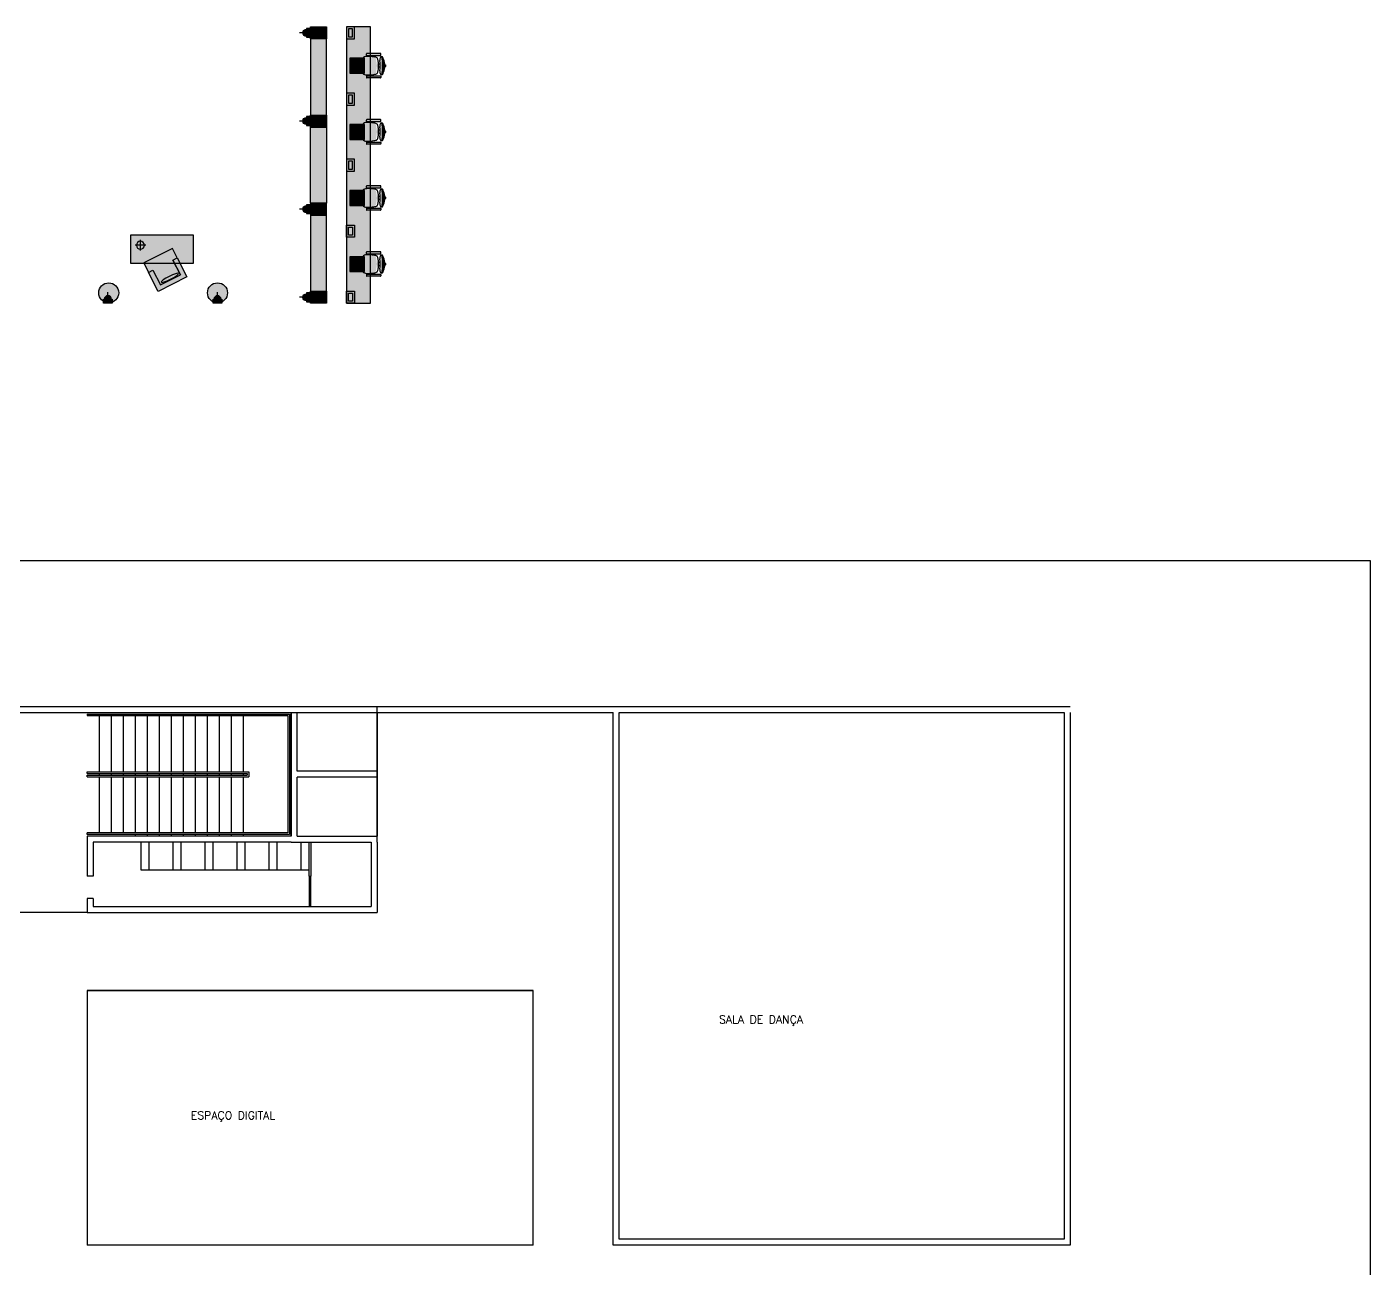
# Model space of a CAD drawing. Header units: inches. Extents: x -55 to 844, y -103 to 167.
# Drawn here: x 810.54 to 844.12, y 49.01 to 80.04 of the extents above; entities that cross this region are included whole.
import ezdxf

# ---------------------------------------------------------------- set-up
doc = ezdxf.new("R2010")
doc.units = ezdxf.units.IN
doc.header["$MEASUREMENT"] = 0
for name, color, linetype in [('AI-Hatch mob', 254, 'Continuous'), ('AI-Mob', 2, 'Continuous'), ('AI-Produção', 1, 'Continuous'), ('AI-Texto amb-tit', 4, 'Continuous'), ('VISTA', 3, 'Continuous')]:
    doc.layers.add(name, color=color, linetype=linetype)
doc.styles.add('RS100', font='romans.shx', dxfattribs={"height": 0.2})

# ---------------------------------------------------------------- blocks, each defined once
blk = doc.blocks.new('CadeiraEscritório')
at = {"layer": 'AI-Hatch mob', "true_color": 0xdbceac}
h = blk.add_hatch(color=9, dxfattribs=at)
edge = h.paths.add_edge_path()
edge.add_ellipse((0.295, -0.465), major_axis=(0.00707, 0.00707), ratio=1, start_angle=225, end_angle=315, ccw=False)
edge.add_line((0.295, -0.475), (0.265, -0.475))
edge.add_ellipse((0.265, -0.465), major_axis=(0.00707, 0.00707), ratio=1, start_angle=135, end_angle=225, ccw=False)
edge.add_line((0.255, -0.465), (0.255, -0.125))
edge.add_ellipse((0.265, -0.125), major_axis=(0.00707, 0.00707), ratio=1, start_angle=45, end_angle=135, ccw=False)
edge.add_line((0.265, -0.115), (0.295, -0.115))
edge.add_ellipse((0.295, -0.125), major_axis=(0.00707, 0.00707), ratio=1, start_angle=315, end_angle=405, ccw=False)
edge.add_line((0.305, -0.125), (0.305, -0.465))
edge = h.paths.add_edge_path()
edge.add_ellipse((-0.295, -0.125), major_axis=(0.00707, 0.00707), ratio=1, start_angle=45, end_angle=135, ccw=False)
edge.add_line((-0.295, -0.115), (-0.265, -0.115))
edge.add_ellipse((-0.265, -0.125), major_axis=(0.00707, 0.00707), ratio=1, start_angle=315, end_angle=405, ccw=False)
edge.add_line((-0.255, -0.125), (-0.255, -0.465))
edge.add_ellipse((-0.265, -0.465), major_axis=(0.00707, 0.00707), ratio=1, start_angle=225, end_angle=315, ccw=False)
edge.add_line((-0.265, -0.475), (-0.295, -0.475))
edge.add_ellipse((-0.295, -0.465), major_axis=(0.00707, 0.00707), ratio=1, start_angle=135, end_angle=225, ccw=False)
edge.add_line((-0.305, -0.465), (-0.305, -0.125))
at = {"layer": 'AI-Hatch mob'}
h = blk.add_hatch(color=254, dxfattribs=at)
edge = h.paths.add_edge_path()
edge.add_ellipse((0.151, -0.248), major_axis=(-0.0424, 0.0424), ratio=1, start_angle=235.2008, end_angle=300.4707, ccw=False)
edge.add_ellipse((-5.862, -1.331), major_axis=(4.363, 4.363), ratio=1, start_angle=324.1732, end_angle=325.2008, ccw=False)
edge.add_ellipse((-1.006, -0.431), major_axis=(0.875, 0.875), ratio=1, start_angle=311.9008, end_angle=318.915, ccw=False)
edge.add_ellipse((0.145, -0.489), major_axis=(-0.0604, 0.0604), ratio=1, start_angle=145.2619, end_angle=218.4138, ccw=False)
edge.add_ellipse((0, 0.47), major_axis=(-0.746, 0.746), ratio=1, start_angle=126.2623, end_angle=143.7377, ccw=False)
edge.add_ellipse((-0.145, -0.489), major_axis=(0.0604, 0.0604), ratio=1, start_angle=141.5862, end_angle=214.7381, ccw=False)
edge.add_ellipse((1.006, -0.431), major_axis=(-0.875, 0.875), ratio=1, start_angle=41.085, end_angle=48.0992, ccw=False)
edge.add_ellipse((5.862, -1.331), major_axis=(4.363, 4.363), ratio=1, start_angle=124.7992, end_angle=125.8268, ccw=False)
edge.add_ellipse((-0.151, -0.248), major_axis=(-0.0424, 0.0424), ratio=1, start_angle=-30.4707, end_angle=34.7992, ccw=False)
edge.add_ellipse((0, -0.886), major_axis=(0.506, 0.506), ratio=1, start_angle=391.5509, end_angle=418.4491, ccw=False)
edge = h.paths.add_edge_path()
edge.add_ellipse((0, -0.779), major_axis=(0.46, 0.46), ratio=1, start_angle=33.5737, end_angle=56.4263)
edge.add_ellipse((-0.146, -0.04), major_axis=(0.0732, 0.0732), ratio=1, start_angle=185.8367, end_angle=234.3374, ccw=False)
edge.add_ellipse((-0.165, -0.082), major_axis=(0.0425, 0.0425), ratio=1, start_angle=142.6291, end_angle=174.8164, ccw=False)
edge.add_ellipse((0, -1.437), major_axis=(-0.966, 0.966), ratio=1, start_angle=305.5454, end_angle=324.4546, ccw=False)
edge.add_ellipse((0.165, -0.082), major_axis=(0.0425, 0.0425), ratio=1, start_angle=275.1836, end_angle=307.3709, ccw=False)
edge.add_ellipse((0.146, -0.04), major_axis=(-0.0732, 0.0732), ratio=1, start_angle=125.6626, end_angle=174.1633, ccw=False)
for p, q in [((-0.018, 0), (0.018, 0)), ((-0.305, -0.125), (-0.305, -0.465)), ((-0.265, -0.115), (-0.295, -0.115)), ((-0.255, -0.465), (-0.255, -0.125)), ((-0.04, -0.13), (-0.04, -0.172)), ((0.03, -0.015), (-0.03, -0.015)), ((-0.018, -0.004), (0.018, -0.004)), ((0.04, -0.131), (0.04, -0.172)), ((0.255, -0.465), (0.255, -0.125)), ((0.265, -0.115), (0.295, -0.115)), ((0.305, -0.125), (0.305, -0.465)), ((-0.265, -0.475), (-0.295, -0.475)), ((0.265, -0.475), (0.295, -0.475))]:
    blk.add_line(p, q)
for centre, radius, start, end in [((0.01, -0.035), 0.0446, 127.5549, 152.5659), ((-0.01, -0.035), 0.0446, 27.4341, 52.4451), ((-0.295, -0.125), 0.01, 90, 180), ((-0.265, -0.125), 0.01, 0, 90), ((5.862, -1.331), 6.17, 169.7992, 170.8268), ((-0.195, -0.092), 0.03, 114.1962, 175.8134), ((0, -1.437), 1.366, 80.5072, 99.4928), ((-0.165, -0.082), 0.0601, 187.6291, 219.8164), ((-0.216, -0.078), 0.005, 92.724, 145.9941), ((0, -1.363), 1.308, 80.4832, 99.5168), ((-0.146, -0.04), 0.103, 230.8367, 279.3374), ((-0.151, -0.248), 0.06, 102.1709, 169.7992), ((0, -0.671), 0.641, 71.1035, 108.8965), ((0, -0.886), 0.715, 76.7488, 103.2512), ((-0.001, -0.394), 0.38, 64.5677, 115.2398), ((0, -0.779), 0.65, 78.5737, 101.4263), ((0.146, -0.04), 0.103, 260.6626, 309.1633), ((0.151, -0.248), 0.06, 10.2008, 77.8291), ((0.195, -0.092), 0.03, 4.1866, 65.8038), ((-5.862, -1.331), 6.17, 9.1732, 10.2008), ((0.165, -0.082), 0.0601, 320.1836, 352.2742), ((0.216, -0.078), 0.005, 34.0059, 87.276), ((0.265, -0.125), 0.01, 90, 180), ((0.295, -0.125), 0.01, 0, 90), ((-0.295, -0.465), 0.01, 180, 270), ((-0.265, -0.465), 0.01, 270, 0), ((1.006, -0.431), 1.238, 176.085, 183.0992), ((-0.145, -0.489), 0.0855, 186.5862, 259.7381), ((0, 0.47), 1.055, 261.2623, 278.7377), ((0.145, -0.489), 0.0855, 280.2619, 353.4138), ((-1.006, -0.431), 1.238, 356.9008, 3.915), ((0.265, -0.465), 0.01, 180, 270), ((0.295, -0.465), 0.01, 270, 0)]:
    blk.add_arc(centre, radius, start, end)
blk = doc.blocks.new('POLT-80')
at = {"layer": 'AI-Hatch mob'}
for color, points in [(31, [(-0.267, 0.4), (-0.267, 0.281), (-0.681, 0.281), (-0.681, -0.281), (-0.267, -0.281), (-0.267, -0.4), (-0.8, -0.4), (-0.8, 0.4)]), (254, [(0, 0.4), (-0.267, 0.4), (-0.267, 0.281), (-0.681, 0.281), (-0.681, -0.281), (-0.267, -0.281), (-0.267, -0.4), (0, -0.4)])]:
    blk.add_hatch(color=color, dxfattribs=at).paths.add_polyline_path(points)
h = blk.add_hatch(color=31, dxfattribs=at)
edge = h.paths.add_edge_path()
edge.add_ellipse((-0.628, -0.01), major_axis=(0, 0.246), ratio=0.157895, start_angle=0, end_angle=360, ccw=False)
blk.add_line((-0.267, -0.281), (-0.681, -0.281))
at = {"ltscale": 3}
for points in [[(-0.267, 0.4), (-0.267, 0.281), (-0.681, 0.281), (-0.681, -0.281), (-0.267, -0.281), (-0.267, -0.4), (-0.8, -0.4), (-0.8, 0.4)], [(0, 0.4), (-0.267, 0.4), (-0.267, 0.281), (-0.681, 0.281), (-0.681, -0.281), (-0.267, -0.281), (-0.267, -0.4), (0, -0.4)]]:
    blk.add_lwpolyline(points, close=True, dxfattribs=at)
at = {"extrusion": (0, 0, -1)}
blk.add_ellipse((-0.628, -0.01), major_axis=(0, 0.246), ratio=0.157895, start_param=4.712389, end_param=10.995574, dxfattribs=at)
blk = doc.blocks.new('arand')
at = {"layer": 'AI-Hatch mob'}
h = blk.add_hatch(color=255, dxfattribs=at)
h.paths.add_polyline_path([(0, 0.11), (-0.103, 0.11), (-0.103, -0.11), (0, -0.11)])
h.paths.add_polyline_path([(-0.103, 0.088, 0.414214), (-0.191, 0), (-0.103, 0)])
h.paths.add_polyline_path([(-0.103, -0.088), (-0.103, 0), (-0.191, 0, 0.414214)])
at = {"color": 1}
blk.add_line((-0.103, 0), (-0.277, 0), dxfattribs=at)
blk.add_lwpolyline([(-0.103, 0.11), (0, 0.11), (0, -0.11), (-0.103, -0.11)], close=True, dxfattribs=at)
blk.add_arc((-0.103, 0), 0.0878, 90, 270, dxfattribs=at)
blk = doc.blocks.new('LUSTR')
at = {"layer": 'AI-Mob', "ltscale": 0.5}
for p, q in [((-0.133, 0), (0.133, 0)), ((0, -0.133), (0, 0.133))]:
    blk.add_line(p, q, dxfattribs=at)
blk.add_circle((0, 0), 0.1, dxfattribs=at)
blk = doc.blocks.new('LAPTOP1')
at = {"layer": 'AI-Hatch mob'}
blk.add_hatch(color=255, dxfattribs=at).paths.add_polyline_path([(-0.187, 0.364), (-0.187, 0), (0.187, 0), (0.187, 0.364)])
for p, q in [((-0.043, 0.339), (0.043, 0.339)), ((-0.187, 0.144), (-0.128, 0.144)), ((-0.187, 0.141), (-0.128, 0.141)), ((-0.187, 0.015), (0.187, 0.015)), ((0.163, 0.206), (-0.163, 0.206)), ((-0.163, 0.202), (0.163, 0.202)), ((-0.163, 0.129), (-0.163, 0.027)), ((-0.163, 0.129), (0.163, 0.129)), ((-0.163, 0.027), (0.163, 0.027)), ((-0.068, 0.144), (0.068, 0.144)), ((-0.068, 0.141), (0.068, 0.141)), ((0.128, 0.144), (0.187, 0.144)), ((0.128, 0.141), (0.187, 0.141)), ((0.163, 0.027), (0.163, 0.129))]:
    blk.add_line(p, q)
for points in [[(-0.187, 0.364), (-0.187, 0), (0.187, 0), (0.187, 0.364)], [(-0.175, 0.312), (-0.175, 0.197), (0.175, 0.197), (0.175, 0.312)], [(-0.175, 0.181), (-0.175, 0.156), (-0.149, 0.156), (-0.149, 0.181)], [(-0.172, 0.309), (-0.172, 0.289), (-0.14, 0.289), (-0.14, 0.309)], [(-0.172, 0.287), (-0.172, 0.266), (-0.122, 0.266), (-0.122, 0.287)], [(-0.172, 0.264), (-0.172, 0.244), (-0.133, 0.244), (-0.133, 0.264)], [(-0.172, 0.242), (-0.172, 0.222), (-0.14, 0.222), (-0.14, 0.242)], [(-0.172, 0.22), (-0.172, 0.199), (-0.152, 0.199), (-0.152, 0.22)], [(-0.172, 0.179), (-0.172, 0.158), (-0.152, 0.158), (-0.152, 0.179)], [(-0.169, 0.305), (-0.169, 0.291), (-0.144, 0.291), (-0.144, 0.305)], [(-0.169, 0.283), (-0.169, 0.268), (-0.125, 0.268), (-0.125, 0.283)], [(-0.169, 0.261), (-0.169, 0.246), (-0.137, 0.246), (-0.137, 0.261)], [(-0.169, 0.238), (-0.169, 0.224), (-0.144, 0.224), (-0.144, 0.238)], [(-0.169, 0.216), (-0.169, 0.201), (-0.155, 0.201), (-0.155, 0.216)], [(-0.169, 0.175), (-0.169, 0.16), (-0.155, 0.16), (-0.155, 0.175)], [(-0.149, 0.22), (-0.149, 0.199), (-0.129, 0.199), (-0.129, 0.22)], [(-0.146, 0.216), (-0.146, 0.201), (-0.132, 0.201), (-0.132, 0.216)], [(-0.138, 0.242), (-0.138, 0.222), (-0.117, 0.222), (-0.117, 0.242)], [(-0.134, 0.238), (-0.134, 0.224), (-0.121, 0.224), (-0.121, 0.238)], [(-0.131, 0.264), (-0.131, 0.244), (-0.11, 0.244), (-0.11, 0.264)], [(-0.128, 0.153), (-0.128, 0.135), (-0.068, 0.135), (-0.068, 0.153)], [(-0.127, 0.261), (-0.127, 0.246), (-0.114, 0.246), (-0.114, 0.261)], [(-0.126, 0.22), (-0.126, 0.199), (-0.105, 0.199), (-0.105, 0.22)], [(-0.125, 0.181), (-0.125, 0.156), (-0.03, 0.156), (-0.03, 0.181)], [(-0.125, 0.15), (-0.125, 0.138), (-0.071, 0.138), (-0.071, 0.15)], [(-0.123, 0.179), (-0.123, 0.158), (-0.102, 0.158), (-0.102, 0.179)], [(-0.122, 0.216), (-0.122, 0.201), (-0.109, 0.201), (-0.109, 0.216)], [(-0.119, 0.287), (-0.119, 0.266), (-0.099, 0.266), (-0.099, 0.287)], [(-0.119, 0.175), (-0.119, 0.16), (-0.106, 0.16), (-0.106, 0.175)], [(-0.118, 0.309), (-0.118, 0.289), (-0.086, 0.289), (-0.086, 0.309)], [(-0.116, 0.283), (-0.116, 0.268), (-0.102, 0.268), (-0.102, 0.283)], [(-0.115, 0.242), (-0.115, 0.222), (-0.094, 0.222), (-0.094, 0.242)], [(-0.114, 0.305), (-0.114, 0.291), (-0.089, 0.291), (-0.089, 0.305)], [(-0.111, 0.238), (-0.111, 0.224), (-0.098, 0.224), (-0.098, 0.238)], [(-0.108, 0.264), (-0.108, 0.244), (-0.087, 0.244), (-0.087, 0.264)], [(-0.104, 0.261), (-0.104, 0.246), (-0.091, 0.246), (-0.091, 0.261)], [(-0.103, 0.22), (-0.103, 0.199), (-0.082, 0.199), (-0.082, 0.22)], [(-0.1, 0.179), (-0.1, 0.158), (-0.079, 0.158), (-0.079, 0.179)], [(-0.099, 0.216), (-0.099, 0.201), (-0.086, 0.201), (-0.086, 0.216)], [(-0.096, 0.287), (-0.096, 0.266), (-0.075, 0.266), (-0.075, 0.287)], [(-0.096, 0.175), (-0.096, 0.16), (-0.082, 0.16), (-0.082, 0.175)], [(-0.092, 0.283), (-0.092, 0.268), (-0.079, 0.268), (-0.079, 0.283)], [(-0.091, 0.242), (-0.091, 0.222), (-0.071, 0.222), (-0.071, 0.242)], [(-0.088, 0.238), (-0.088, 0.224), (-0.074, 0.224), (-0.074, 0.238)], [(-0.085, 0.264), (-0.085, 0.244), (-0.064, 0.244), (-0.064, 0.264)], [(-0.083, 0.309), (-0.083, 0.289), (0.083, 0.289), (0.083, 0.309)], [(-0.081, 0.261), (-0.081, 0.246), (-0.068, 0.246), (-0.068, 0.261)], [(-0.08, 0.305), (-0.08, 0.291), (0.079, 0.291), (0.079, 0.305)], [(-0.08, 0.22), (-0.08, 0.199), (-0.059, 0.199), (-0.059, 0.22)], [(-0.076, 0.216), (-0.076, 0.201), (-0.063, 0.201), (-0.063, 0.216)], [(-0.076, 0.179), (-0.076, 0.158), (-0.056, 0.158), (-0.056, 0.179)], [(-0.073, 0.287), (-0.073, 0.266), (-0.052, 0.266), (-0.052, 0.287)], [(-0.073, 0.175), (-0.073, 0.16), (-0.059, 0.16), (-0.059, 0.175)], [(-0.069, 0.283), (-0.069, 0.268), (-0.056, 0.268), (-0.056, 0.283)], [(-0.068, 0.242), (-0.068, 0.222), (-0.047, 0.222), (-0.047, 0.242)], [(-0.065, 0.238), (-0.065, 0.224), (-0.051, 0.224), (-0.051, 0.238)], [(-0.062, 0.264), (-0.062, 0.244), (-0.041, 0.244), (-0.041, 0.264)], [(-0.058, 0.261), (-0.058, 0.246), (-0.044, 0.246), (-0.044, 0.261)], [(-0.057, 0.22), (-0.057, 0.199), (-0.036, 0.199), (-0.036, 0.22)], [(-0.053, 0.216), (-0.053, 0.201), (-0.04, 0.201), (-0.04, 0.216)], [(-0.053, 0.179), (-0.053, 0.158), (-0.032, 0.158), (-0.032, 0.179)], [(-0.05, 0.287), (-0.05, 0.266), (-0.029, 0.266), (-0.029, 0.287)], [(-0.049, 0.175), (-0.049, 0.16), (-0.036, 0.16), (-0.036, 0.175)], [(-0.046, 0.283), (-0.046, 0.268), (-0.033, 0.268), (-0.033, 0.283)], [(-0.045, 0.242), (-0.045, 0.222), (-0.024, 0.222), (-0.024, 0.242)], [(-0.043, 0.333), (-0.043, 0.319), (-0.003, 0.319), (-0.003, 0.333)], [(-0.041, 0.238), (-0.041, 0.224), (-0.028, 0.224), (-0.028, 0.238)], [(-0.038, 0.264), (-0.038, 0.244), (-0.018, 0.244), (-0.018, 0.264)], [(-0.035, 0.261), (-0.035, 0.246), (-0.021, 0.246), (-0.021, 0.261)], [(-0.034, 0.22), (-0.034, 0.199), (-0.013, 0.199), (-0.013, 0.22)], [(-0.03, 0.216), (-0.03, 0.201), (-0.016, 0.201), (-0.016, 0.216)], [(-0.027, 0.287), (-0.027, 0.266), (-0.006, 0.266), (-0.006, 0.287)], [(-0.023, 0.283), (-0.023, 0.268), (-0.01, 0.268), (-0.01, 0.283)], [(-0.022, 0.242), (-0.022, 0.222), (-0.001, 0.222), (-0.001, 0.242)], [(-0.022, 0.181), (-0.022, 0.156), (0.072, 0.156), (0.072, 0.181)], [(-0.02, 0.179), (-0.02, 0.158), (0.001, 0.158), (0.001, 0.179)], [(-0.018, 0.238), (-0.018, 0.224), (-0.005, 0.224), (-0.005, 0.238)], [(-0.016, 0.175), (-0.016, 0.16), (-0.003, 0.16), (-0.003, 0.175)], [(-0.015, 0.264), (-0.015, 0.244), (0.006, 0.244), (0.006, 0.264)], [(-0.012, 0.261), (-0.012, 0.246), (0.002, 0.246), (0.002, 0.261)], [(-0.01, 0.22), (-0.01, 0.199), (0.01, 0.199), (0.01, 0.22)], [(-0.007, 0.216), (-0.007, 0.201), (0.007, 0.201), (0.007, 0.216)], [(-0.004, 0.287), (-0.004, 0.266), (0.017, 0.266), (0.017, 0.287)], [(0, 0.283), (0, 0.268), (0.014, 0.268), (0.014, 0.283)], [(0.001, 0.242), (0.001, 0.222), (0.022, 0.222), (0.022, 0.242)], [(0.003, 0.333), (0.003, 0.319), (0.043, 0.319), (0.043, 0.333)], [(0.003, 0.179), (0.003, 0.158), (0.024, 0.158), (0.024, 0.179)], [(0.005, 0.238), (0.005, 0.224), (0.018, 0.224), (0.018, 0.238)], [(0.007, 0.175), (0.007, 0.16), (0.02, 0.16), (0.02, 0.175)], [(0.008, 0.264), (0.008, 0.244), (0.029, 0.244), (0.029, 0.264)], [(0.012, 0.261), (0.012, 0.246), (0.025, 0.246), (0.025, 0.261)], [(0.013, 0.22), (0.013, 0.199), (0.034, 0.199), (0.034, 0.22)], [(0.016, 0.216), (0.016, 0.201), (0.03, 0.201), (0.03, 0.216)], [(0.02, 0.287), (0.02, 0.266), (0.04, 0.266), (0.04, 0.287)], [(0.023, 0.283), (0.023, 0.268), (0.037, 0.268), (0.037, 0.283)], [(0.024, 0.242), (0.024, 0.222), (0.045, 0.222), (0.045, 0.242)], [(0.026, 0.179), (0.026, 0.158), (0.047, 0.158), (0.047, 0.179)], [(0.028, 0.238), (0.028, 0.224), (0.041, 0.224), (0.041, 0.238)], [(0.03, 0.175), (0.03, 0.16), (0.043, 0.16), (0.043, 0.175)], [(0.031, 0.264), (0.031, 0.244), (0.052, 0.244), (0.052, 0.264)], [(0.035, 0.261), (0.035, 0.246), (0.048, 0.246), (0.048, 0.261)], [(0.036, 0.22), (0.036, 0.199), (0.057, 0.199), (0.057, 0.22)], [(0.04, 0.216), (0.04, 0.201), (0.053, 0.201), (0.053, 0.216)], [(0.043, 0.287), (0.043, 0.266), (0.064, 0.266), (0.064, 0.287)], [(0.046, 0.283), (0.046, 0.268), (0.06, 0.268), (0.06, 0.283)], [(0.048, 0.242), (0.048, 0.222), (0.068, 0.222), (0.068, 0.242)], [(0.049, 0.179), (0.049, 0.158), (0.07, 0.158), (0.07, 0.179)], [(0.051, 0.238), (0.051, 0.224), (0.065, 0.224), (0.065, 0.238)], [(0.053, 0.175), (0.053, 0.16), (0.066, 0.16), (0.066, 0.175)], [(0.054, 0.264), (0.054, 0.244), (0.075, 0.244), (0.075, 0.264)], [(0.058, 0.261), (0.058, 0.246), (0.071, 0.246), (0.071, 0.261)], [(0.059, 0.22), (0.059, 0.199), (0.08, 0.199), (0.08, 0.22)], [(0.063, 0.216), (0.063, 0.201), (0.076, 0.201), (0.076, 0.216)], [(0.066, 0.287), (0.066, 0.266), (0.087, 0.266), (0.087, 0.287)], [(0.068, 0.153), (0.068, 0.135), (0.128, 0.135), (0.128, 0.153)], [(0.07, 0.283), (0.07, 0.268), (0.083, 0.268), (0.083, 0.283)], [(0.071, 0.242), (0.071, 0.222), (0.091, 0.222), (0.091, 0.242)], [(0.074, 0.238), (0.074, 0.224), (0.088, 0.224), (0.088, 0.238)], [(0.077, 0.264), (0.077, 0.244), (0.098, 0.244), (0.098, 0.264)], [(0.08, 0.181), (0.08, 0.156), (0.175, 0.156), (0.175, 0.181)], [(0.081, 0.261), (0.081, 0.246), (0.094, 0.246), (0.094, 0.261)], [(0.082, 0.22), (0.082, 0.199), (0.103, 0.199), (0.103, 0.22)], [(0.082, 0.179), (0.082, 0.158), (0.103, 0.158), (0.103, 0.179)], [(0.086, 0.309), (0.086, 0.289), (0.118, 0.289), (0.118, 0.309)], [(0.086, 0.216), (0.086, 0.201), (0.099, 0.201), (0.099, 0.216)], [(0.086, 0.175), (0.086, 0.16), (0.099, 0.16), (0.099, 0.175)], [(0.089, 0.305), (0.089, 0.291), (0.114, 0.291), (0.114, 0.305)], [(0.089, 0.287), (0.089, 0.266), (0.11, 0.266), (0.11, 0.287)], [(0.093, 0.283), (0.093, 0.268), (0.106, 0.268), (0.106, 0.283)], [(0.094, 0.242), (0.094, 0.222), (0.115, 0.222), (0.115, 0.242)], [(0.098, 0.238), (0.098, 0.224), (0.111, 0.224), (0.111, 0.238)], [(0.101, 0.264), (0.101, 0.244), (0.121, 0.244), (0.121, 0.264)], [(0.104, 0.261), (0.104, 0.246), (0.118, 0.246), (0.118, 0.261)], [(0.105, 0.22), (0.105, 0.199), (0.126, 0.199), (0.126, 0.22)], [(0.105, 0.179), (0.105, 0.158), (0.126, 0.158), (0.126, 0.179)], [(0.109, 0.216), (0.109, 0.201), (0.122, 0.201), (0.122, 0.216)], [(0.109, 0.175), (0.109, 0.16), (0.122, 0.16), (0.122, 0.175)], [(0.112, 0.287), (0.112, 0.266), (0.173, 0.266), (0.173, 0.287)], [(0.116, 0.283), (0.116, 0.268), (0.169, 0.268), (0.169, 0.283)], [(0.117, 0.242), (0.117, 0.222), (0.138, 0.222), (0.138, 0.242)], [(0.121, 0.238), (0.121, 0.224), (0.134, 0.224), (0.134, 0.238)], [(0.124, 0.264), (0.124, 0.244), (0.14, 0.244), (0.14, 0.222), (0.173, 0.222), (0.173, 0.264)], [(0.127, 0.261), (0.127, 0.246), (0.144, 0.246), (0.144, 0.224), (0.169, 0.224), (0.169, 0.261)], [(0.129, 0.22), (0.129, 0.199), (0.149, 0.199), (0.149, 0.22)], [(0.129, 0.179), (0.129, 0.158), (0.149, 0.158), (0.149, 0.179)], [(0.132, 0.216), (0.132, 0.201), (0.146, 0.201), (0.146, 0.216)], [(0.132, 0.175), (0.132, 0.16), (0.146, 0.16), (0.146, 0.175)], [(0.14, 0.309), (0.14, 0.289), (0.173, 0.289), (0.173, 0.309)], [(0.144, 0.305), (0.144, 0.291), (0.169, 0.291), (0.169, 0.305)], [(0.152, 0.22), (0.152, 0.199), (0.173, 0.199), (0.173, 0.22)], [(0.152, 0.179), (0.152, 0.158), (0.173, 0.158), (0.173, 0.179)], [(0.155, 0.216), (0.155, 0.201), (0.169, 0.201), (0.169, 0.216)], [(0.155, 0.175), (0.155, 0.16), (0.169, 0.16), (0.169, 0.175)]]:
    blk.add_lwpolyline(points, close=True)
for points in [[(-0.172, 0.309), (-0.169, 0.305)], [(-0.169, 0.291), (-0.172, 0.289)], [(-0.172, 0.287), (-0.169, 0.283)], [(-0.169, 0.268), (-0.172, 0.266)], [(-0.172, 0.264), (-0.169, 0.261)], [(-0.169, 0.246), (-0.172, 0.244)], [(-0.172, 0.242), (-0.169, 0.238)], [(-0.169, 0.224), (-0.172, 0.222)], [(-0.172, 0.22), (-0.169, 0.216)], [(-0.169, 0.201), (-0.172, 0.199)], [(-0.172, 0.179), (-0.169, 0.175)], [(-0.169, 0.16), (-0.172, 0.158)], [(-0.155, 0.216), (-0.152, 0.22)], [(-0.155, 0.201), (-0.152, 0.199)], [(-0.155, 0.175), (-0.152, 0.179)], [(-0.155, 0.16), (-0.152, 0.158)], [(-0.149, 0.22), (-0.146, 0.216)], [(-0.146, 0.201), (-0.149, 0.199)], [(-0.144, 0.305), (-0.14, 0.309)], [(-0.144, 0.291), (-0.14, 0.289)], [(-0.144, 0.238), (-0.14, 0.242)], [(-0.144, 0.224), (-0.14, 0.222)], [(-0.138, 0.242), (-0.134, 0.238)], [(-0.134, 0.224), (-0.138, 0.222)], [(-0.137, 0.261), (-0.133, 0.264)], [(-0.137, 0.246), (-0.133, 0.244)], [(-0.132, 0.216), (-0.129, 0.22)], [(-0.132, 0.201), (-0.129, 0.199)], [(-0.131, 0.264), (-0.127, 0.261)], [(-0.127, 0.246), (-0.131, 0.244)], [(-0.126, 0.22), (-0.122, 0.216)], [(-0.122, 0.201), (-0.126, 0.199)], [(-0.125, 0.283), (-0.122, 0.287)], [(-0.125, 0.268), (-0.122, 0.266)], [(-0.123, 0.179), (-0.119, 0.175)], [(-0.119, 0.16), (-0.123, 0.158)], [(-0.121, 0.238), (-0.117, 0.242)], [(-0.121, 0.224), (-0.117, 0.222)], [(-0.119, 0.287), (-0.116, 0.283)], [(-0.116, 0.268), (-0.119, 0.266)], [(-0.118, 0.309), (-0.114, 0.305)], [(-0.114, 0.291), (-0.118, 0.289)], [(-0.115, 0.242), (-0.111, 0.238)], [(-0.111, 0.224), (-0.115, 0.222)], [(-0.114, 0.261), (-0.11, 0.264)], [(-0.114, 0.246), (-0.11, 0.244)], [(-0.109, 0.216), (-0.105, 0.22)], [(-0.109, 0.201), (-0.105, 0.199)], [(-0.108, 0.264), (-0.104, 0.261)], [(-0.104, 0.246), (-0.108, 0.244)], [(-0.106, 0.175), (-0.102, 0.179)], [(-0.106, 0.16), (-0.102, 0.158)], [(-0.103, 0.22), (-0.099, 0.216)], [(-0.099, 0.201), (-0.103, 0.199)], [(-0.102, 0.283), (-0.099, 0.287)], [(-0.102, 0.268), (-0.099, 0.266)], [(-0.1, 0.179), (-0.096, 0.175)], [(-0.096, 0.16), (-0.1, 0.158)], [(-0.098, 0.238), (-0.094, 0.242)], [(-0.098, 0.224), (-0.094, 0.222)], [(-0.096, 0.287), (-0.092, 0.283)], [(-0.092, 0.268), (-0.096, 0.266)], [(-0.091, 0.261), (-0.087, 0.264)], [(-0.091, 0.246), (-0.087, 0.244)], [(-0.091, 0.242), (-0.088, 0.238)], [(-0.088, 0.224), (-0.091, 0.222)], [(-0.089, 0.305), (-0.086, 0.309)], [(-0.089, 0.291), (-0.086, 0.289)], [(-0.086, 0.216), (-0.082, 0.22)], [(-0.086, 0.201), (-0.082, 0.199)], [(-0.085, 0.264), (-0.081, 0.261)], [(-0.081, 0.246), (-0.085, 0.244)], [(-0.083, 0.309), (-0.08, 0.305)], [(-0.08, 0.291), (-0.083, 0.289)], [(-0.082, 0.175), (-0.079, 0.179)], [(-0.082, 0.16), (-0.079, 0.158)], [(-0.08, 0.22), (-0.076, 0.216)], [(-0.076, 0.201), (-0.08, 0.199)], [(-0.079, 0.283), (-0.075, 0.287)], [(-0.079, 0.268), (-0.075, 0.266)], [(-0.076, 0.179), (-0.073, 0.175)], [(-0.073, 0.16), (-0.076, 0.158)], [(-0.074, 0.238), (-0.071, 0.242)], [(-0.074, 0.224), (-0.071, 0.222)], [(-0.073, 0.287), (-0.069, 0.283)], [(-0.069, 0.268), (-0.073, 0.266)], [(-0.068, 0.261), (-0.064, 0.264)], [(-0.068, 0.246), (-0.064, 0.244)], [(-0.068, 0.242), (-0.065, 0.238)], [(-0.065, 0.224), (-0.068, 0.222)], [(-0.063, 0.216), (-0.059, 0.22)], [(-0.063, 0.201), (-0.059, 0.199)], [(-0.062, 0.264), (-0.058, 0.261)], [(-0.058, 0.246), (-0.062, 0.244)], [(-0.059, 0.175), (-0.056, 0.179)], [(-0.059, 0.16), (-0.056, 0.158)], [(-0.057, 0.22), (-0.053, 0.216)], [(-0.053, 0.201), (-0.057, 0.199)], [(-0.056, 0.283), (-0.052, 0.287)], [(-0.056, 0.268), (-0.052, 0.266)], [(-0.053, 0.179), (-0.049, 0.175)], [(-0.049, 0.16), (-0.053, 0.158)], [(-0.051, 0.238), (-0.047, 0.242)], [(-0.051, 0.224), (-0.047, 0.222)], [(-0.05, 0.287), (-0.046, 0.283)], [(-0.046, 0.268), (-0.05, 0.266)], [(-0.045, 0.242), (-0.041, 0.238)], [(-0.041, 0.224), (-0.045, 0.222)], [(-0.044, 0.261), (-0.041, 0.264)], [(-0.044, 0.246), (-0.041, 0.244)], [(-0.04, 0.216), (-0.036, 0.22)], [(-0.04, 0.201), (-0.036, 0.199)], [(-0.038, 0.264), (-0.035, 0.261)], [(-0.035, 0.246), (-0.038, 0.244)], [(-0.036, 0.175), (-0.032, 0.179)], [(-0.036, 0.16), (-0.032, 0.158)], [(-0.034, 0.22), (-0.03, 0.216)], [(-0.03, 0.201), (-0.034, 0.199)], [(-0.033, 0.283), (-0.029, 0.287)], [(-0.033, 0.268), (-0.029, 0.266)], [(-0.028, 0.238), (-0.024, 0.242)], [(-0.028, 0.224), (-0.024, 0.222)], [(-0.027, 0.287), (-0.023, 0.283)], [(-0.023, 0.268), (-0.027, 0.266)], [(-0.022, 0.242), (-0.018, 0.238)], [(-0.018, 0.224), (-0.022, 0.222)], [(-0.021, 0.261), (-0.018, 0.264)], [(-0.021, 0.246), (-0.018, 0.244)], [(-0.02, 0.179), (-0.016, 0.175)], [(-0.016, 0.16), (-0.02, 0.158)], [(-0.016, 0.216), (-0.013, 0.22)], [(-0.016, 0.201), (-0.013, 0.199)], [(-0.015, 0.264), (-0.012, 0.261)], [(-0.012, 0.246), (-0.015, 0.244)], [(-0.01, 0.283), (-0.006, 0.287)], [(-0.01, 0.268), (-0.006, 0.266)], [(-0.01, 0.22), (-0.007, 0.216)], [(-0.007, 0.201), (-0.01, 0.199)], [(-0.005, 0.238), (-0.001, 0.242)], [(-0.005, 0.224), (-0.001, 0.222)], [(-0.004, 0.287), (0, 0.283)], [(0, 0.268), (-0.004, 0.266)], [(-0.003, 0.175), (0.001, 0.179)], [(-0.003, 0.16), (0.001, 0.158)], [(0.001, 0.242), (0.005, 0.238)], [(0.005, 0.224), (0.001, 0.222)], [(0.002, 0.261), (0.006, 0.264)], [(0.002, 0.246), (0.006, 0.244)], [(0.003, 0.179), (0.007, 0.175)], [(0.007, 0.16), (0.003, 0.158)], [(0.007, 0.216), (0.01, 0.22)], [(0.007, 0.201), (0.01, 0.199)], [(0.008, 0.264), (0.012, 0.261)], [(0.012, 0.246), (0.008, 0.244)], [(0.013, 0.22), (0.016, 0.216)], [(0.016, 0.201), (0.013, 0.199)], [(0.014, 0.283), (0.017, 0.287)], [(0.014, 0.268), (0.017, 0.266)], [(0.018, 0.238), (0.022, 0.242)], [(0.018, 0.224), (0.022, 0.222)], [(0.02, 0.287), (0.023, 0.283)], [(0.023, 0.268), (0.02, 0.266)], [(0.02, 0.175), (0.024, 0.179)], [(0.02, 0.16), (0.024, 0.158)], [(0.024, 0.242), (0.028, 0.238)], [(0.028, 0.224), (0.024, 0.222)], [(0.025, 0.261), (0.029, 0.264)], [(0.025, 0.246), (0.029, 0.244)], [(0.026, 0.179), (0.03, 0.175)], [(0.03, 0.16), (0.026, 0.158)], [(0.03, 0.216), (0.034, 0.22)], [(0.03, 0.201), (0.034, 0.199)], [(0.031, 0.264), (0.035, 0.261)], [(0.035, 0.246), (0.031, 0.244)], [(0.036, 0.22), (0.04, 0.216)], [(0.04, 0.201), (0.036, 0.199)], [(0.037, 0.283), (0.04, 0.287)], [(0.037, 0.268), (0.04, 0.266)], [(0.041, 0.238), (0.045, 0.242)], [(0.041, 0.224), (0.045, 0.222)], [(0.043, 0.287), (0.046, 0.283)], [(0.046, 0.268), (0.043, 0.266)], [(0.043, 0.175), (0.047, 0.179)], [(0.043, 0.16), (0.047, 0.158)], [(0.048, 0.261), (0.052, 0.264)], [(0.048, 0.246), (0.052, 0.244)], [(0.048, 0.242), (0.051, 0.238)], [(0.051, 0.224), (0.048, 0.222)], [(0.049, 0.179), (0.053, 0.175)], [(0.053, 0.16), (0.049, 0.158)], [(0.053, 0.216), (0.057, 0.22)], [(0.053, 0.201), (0.057, 0.199)], [(0.054, 0.264), (0.058, 0.261)], [(0.058, 0.246), (0.054, 0.244)], [(0.059, 0.22), (0.063, 0.216)], [(0.063, 0.201), (0.059, 0.199)], [(0.06, 0.283), (0.064, 0.287)], [(0.06, 0.268), (0.064, 0.266)], [(0.065, 0.238), (0.068, 0.242)], [(0.065, 0.224), (0.068, 0.222)], [(0.066, 0.287), (0.07, 0.283)], [(0.07, 0.268), (0.066, 0.266)], [(0.066, 0.175), (0.07, 0.179)], [(0.066, 0.16), (0.07, 0.158)], [(0.071, 0.261), (0.075, 0.264)], [(0.071, 0.246), (0.075, 0.244)], [(0.071, 0.242), (0.074, 0.238)], [(0.074, 0.224), (0.071, 0.222)], [(0.071, 0.15), (0.071, 0.138), (0.125, 0.138), (0.125, 0.15), (0.071, 0.15)], [(0.076, 0.216), (0.08, 0.22)], [(0.076, 0.201), (0.08, 0.199)], [(0.077, 0.264), (0.081, 0.261)], [(0.081, 0.246), (0.077, 0.244)], [(0.079, 0.305), (0.083, 0.309)], [(0.079, 0.291), (0.083, 0.289)], [(0.082, 0.22), (0.086, 0.216)], [(0.086, 0.201), (0.082, 0.199)], [(0.082, 0.179), (0.086, 0.175)], [(0.086, 0.16), (0.082, 0.158)], [(0.083, 0.283), (0.087, 0.287)], [(0.083, 0.268), (0.087, 0.266)], [(0.086, 0.309), (0.089, 0.305)], [(0.089, 0.291), (0.086, 0.289)], [(0.088, 0.238), (0.091, 0.242)], [(0.088, 0.224), (0.091, 0.222)], [(0.089, 0.287), (0.093, 0.283)], [(0.093, 0.268), (0.089, 0.266)], [(0.094, 0.261), (0.098, 0.264)], [(0.094, 0.246), (0.098, 0.244)], [(0.094, 0.242), (0.098, 0.238)], [(0.098, 0.224), (0.094, 0.222)], [(0.099, 0.216), (0.103, 0.22)], [(0.099, 0.201), (0.103, 0.199)], [(0.099, 0.175), (0.103, 0.179)], [(0.099, 0.16), (0.103, 0.158)], [(0.101, 0.264), (0.104, 0.261)], [(0.104, 0.246), (0.101, 0.244)], [(0.105, 0.22), (0.109, 0.216)], [(0.109, 0.201), (0.105, 0.199)], [(0.105, 0.179), (0.109, 0.175)], [(0.109, 0.16), (0.105, 0.158)], [(0.106, 0.283), (0.11, 0.287)], [(0.106, 0.268), (0.11, 0.266)], [(0.111, 0.238), (0.115, 0.242)], [(0.111, 0.224), (0.115, 0.222)], [(0.112, 0.287), (0.116, 0.283)], [(0.116, 0.268), (0.112, 0.266)], [(0.114, 0.305), (0.118, 0.309)], [(0.114, 0.291), (0.118, 0.289)], [(0.117, 0.242), (0.121, 0.238)], [(0.121, 0.224), (0.117, 0.222)], [(0.118, 0.261), (0.121, 0.264)], [(0.118, 0.246), (0.121, 0.244)], [(0.122, 0.216), (0.126, 0.22)], [(0.122, 0.201), (0.126, 0.199)], [(0.122, 0.175), (0.126, 0.179)], [(0.122, 0.16), (0.126, 0.158)], [(0.124, 0.264), (0.127, 0.261)], [(0.124, 0.244), (0.127, 0.246)], [(0.129, 0.22), (0.132, 0.216)], [(0.132, 0.201), (0.129, 0.199)], [(0.129, 0.179), (0.132, 0.175)], [(0.132, 0.16), (0.129, 0.158)], [(0.134, 0.238), (0.138, 0.242)], [(0.134, 0.224), (0.138, 0.222)], [(0.14, 0.309), (0.144, 0.305)], [(0.144, 0.291), (0.14, 0.289)], [(0.14, 0.244), (0.144, 0.246)], [(0.14, 0.222), (0.144, 0.224)], [(0.146, 0.216), (0.149, 0.22)], [(0.146, 0.201), (0.149, 0.199)], [(0.146, 0.175), (0.149, 0.179)], [(0.146, 0.16), (0.149, 0.158)], [(0.152, 0.22), (0.155, 0.216)], [(0.155, 0.201), (0.152, 0.199)], [(0.152, 0.179), (0.155, 0.175)], [(0.155, 0.16), (0.152, 0.158)], [(0.169, 0.305), (0.173, 0.309)], [(0.169, 0.291), (0.173, 0.289)], [(0.169, 0.283), (0.173, 0.287)], [(0.169, 0.268), (0.173, 0.266)], [(0.169, 0.261), (0.173, 0.264)], [(0.169, 0.224), (0.173, 0.222)], [(0.169, 0.216), (0.173, 0.22)], [(0.169, 0.201), (0.173, 0.199)], [(0.169, 0.175), (0.173, 0.179)], [(0.169, 0.16), (0.173, 0.158)]]:
    blk.add_lwpolyline(points)
blk.add_arc((0, 0.297), 0.0602, 44.7569, 135.2431)

msp = doc.modelspace()

# ---------------------------------------------------------------- hatches: boundary and pattern name
at = {"layer": 'AI-Hatch mob', "ltscale": 3, "true_color": 0x91785b}
h = msp.add_hatch(color=35, dxfattribs=at)
h.paths.add_polyline_path([(817.98, 79.987), (817.98, 79.787), (817.68, 79.787), (817.68, 79.987)], flags=16)
h.paths.add_polyline_path([(818.03, 80.037), (818.03, 79.737), (817.63, 79.737), (817.63, 80.037)])
at = {"layer": 'AI-Hatch mob', "ltscale": 3, "true_color": 0xe8deba}
for points in [[(817.98, 79.987), (817.98, 79.787), (817.68, 79.787), (817.68, 79.987)], [(817.98, 77.784), (817.98, 77.584), (817.68, 77.584), (817.68, 77.784)], [(817.98, 75.38), (817.98, 75.58), (817.68, 75.58), (817.68, 75.38)]]:
    msp.add_hatch(color=254, dxfattribs=at).paths.add_polyline_path(points)
at = {"layer": 'AI-Hatch mob', "true_color": 0xdbceac}
h = msp.add_hatch(color=9, dxfattribs=at)
h.paths.add_polyline_path([(818.53, 80.037), (818.53, 73.127), (819.13, 73.127), (819.13, 80.037)])
h.paths.add_polyline_path([(818.53, 80.037), (818.53, 79.737), (818.73, 79.737), (818.73, 80.037)], flags=16)
h.paths.add_polyline_path([(818.53, 78.384), (818.53, 78.084), (818.73, 78.084), (818.73, 78.384)], flags=16)
h.paths.add_polyline_path([(818.53, 76.732), (818.53, 76.432), (818.73, 76.432), (818.73, 76.732)], flags=16)
h.paths.add_polyline_path([(818.53, 74.779), (818.53, 75.079), (818.73, 75.079), (818.73, 74.779)], flags=16)
h.paths.add_polyline_path([(818.53, 73.127), (818.53, 73.427), (818.73, 73.427), (818.73, 73.127)], flags=17)
at = {"layer": 'AI-Hatch mob', "ltscale": 3, "true_color": 0x91785b}
h = msp.add_hatch(color=35, dxfattribs=at)
h.paths.add_polyline_path([(818.53, 80.037), (818.53, 79.737), (818.73, 79.737), (818.73, 80.037)])
h.paths.add_polyline_path([(818.58, 79.987), (818.58, 79.787), (818.68, 79.787), (818.68, 79.987)], flags=16)
h.paths.add_polyline_path([(818.53, 78.384), (818.53, 78.084), (818.73, 78.084), (818.73, 78.384)])
h.paths.add_polyline_path([(818.58, 78.334), (818.58, 78.134), (818.68, 78.134), (818.68, 78.334)], flags=16)
h.paths.add_polyline_path([(818.53, 76.732), (818.53, 76.432), (818.73, 76.432), (818.73, 76.732)])
h.paths.add_polyline_path([(818.58, 76.682), (818.58, 76.482), (818.68, 76.482), (818.68, 76.682)], flags=16)
h.paths.add_polyline_path([(818.58, 74.829), (818.58, 75.029), (818.68, 75.029), (818.68, 74.829)], flags=16)
h.paths.add_polyline_path([(818.53, 74.779), (818.53, 75.079), (818.73, 75.079), (818.73, 74.779)])
h.paths.add_polyline_path([(818.58, 73.177), (818.58, 73.377), (818.68, 73.377), (818.68, 73.177)], flags=16)
h.paths.add_polyline_path([(818.53, 73.127), (818.53, 73.427), (818.73, 73.427), (818.73, 73.127)])
at = {"layer": 'AI-Hatch mob', "true_color": 0xdbceac}
h = msp.add_hatch(color=9, dxfattribs=at)
h.paths.add_polyline_path([(818.58, 73.177), (818.58, 73.377), (818.68, 73.377), (818.68, 73.177)])
h.paths.add_polyline_path([(818.58, 74.829), (818.58, 75.029), (818.68, 75.029), (818.68, 74.829)])
h.paths.add_polyline_path([(818.58, 76.682), (818.58, 76.482), (818.68, 76.482), (818.68, 76.682)])
h.paths.add_polyline_path([(818.58, 78.334), (818.58, 78.134), (818.68, 78.134), (818.68, 78.334)])
h.paths.add_polyline_path([(818.58, 79.987), (818.58, 79.787), (818.68, 79.787), (818.68, 79.987)])
for points in [[(817.63, 79.737), (818.03, 79.737), (818.03, 77.834), (817.63, 77.834)], [(817.63, 77.534), (818.03, 77.534), (818.03, 75.63), (817.63, 75.63)], [(817.63, 75.33), (818.03, 75.33), (818.03, 73.427), (817.63, 73.427)]]:
    msp.add_hatch(color=9, dxfattribs=at).paths.add_polyline_path(points)
at = {"layer": 'AI-Hatch mob', "ltscale": 3, "true_color": 0x91785b}
h = msp.add_hatch(color=35, dxfattribs=at)
h.paths.add_polyline_path([(818.03, 77.834), (818.03, 77.534), (817.63, 77.534), (817.63, 77.834)])
h.paths.add_polyline_path([(817.98, 77.784), (817.98, 77.584), (817.68, 77.584), (817.68, 77.784)], flags=16)
h = msp.add_hatch(color=35, dxfattribs=at)
h.paths.add_polyline_path([(818.03, 75.33), (818.03, 75.63), (817.63, 75.63), (817.63, 75.33)])
h.paths.add_polyline_path([(817.98, 75.38), (817.98, 75.58), (817.68, 75.58), (817.68, 75.38)], flags=16)
at = {"layer": 'AI-Hatch mob', "true_color": 0xd3bf96}
msp.add_hatch(color=9, dxfattribs=at).paths.add_polyline_path([(814.702, 74.132), (814.702, 74.832), (813.127, 74.832), (813.127, 74.132)])
at = {"layer": 'AI-Hatch mob', "true_color": 0xe3d4ad}
for points in [[(812.335, 73.39, 1), (812.835, 73.39, 1)], [(815.055, 73.39, 1), (815.555, 73.39, 1)]]:
    msp.add_hatch(color=254, dxfattribs=at).paths.add_polyline_path(points)
at = {"layer": 'AI-Hatch mob', "true_color": 0x91785b}
h = msp.add_hatch(color=35, dxfattribs=at)
h.paths.add_polyline_path([(817.98, 73.377), (817.98, 73.177), (817.68, 73.177), (817.68, 73.377)], flags=16)
h.paths.add_polyline_path([(818.03, 73.427), (817.63, 73.427), (817.63, 73.127), (818.03, 73.127)])
at = {"layer": 'AI-Hatch mob', "true_color": 0xe8deba}
msp.add_hatch(color=254, dxfattribs=at).paths.add_polyline_path([(817.98, 73.377), (817.68, 73.377), (817.68, 73.177), (817.98, 73.177)])

# ---------------------------------------------------------------- linework, layer by layer
for p, q in [((769.117, 66.701), (844.117, 66.701)), ((844.117, 66.701), (844.117, 22.701)), ((791.714, 63.051), (836.617, 63.051)), ((812.045, 62.861), (817.105, 62.861)), ((812.045, 62.861), (812.045, 62.821)), ((812.045, 62.821), (817.065, 62.821)), ((817.145, 59.811), (817.145, 62.901)), ((817.295, 61.431), (817.295, 62.901)), ((819.295, 59.661), (819.295, 63.051)), ((819.295, 62.901), (819.295, 59.811)), ((825.194, 63.051), (834.25, 63.051)), ((825.194, 49.585), (825.194, 62.901)), ((825.344, 49.735), (825.344, 62.901)), ((836.467, 62.901), (836.467, 49.735)), ((836.617, 62.901), (836.617, 49.585)), ((812.045, 61.416), (816.085, 61.416)), ((812.045, 61.376), (812.045, 61.416)), ((812.045, 61.376), (816.045, 61.376)), ((812.045, 61.336), (816.045, 61.336)), ((812.045, 61.296), (812.045, 61.336)), ((812.045, 61.296), (816.085, 61.296)), ((813.545, 61.376), (813.545, 61.336)), ((819.295, 61.431), (817.295, 61.431)), ((817.295, 59.811), (817.295, 61.281)), ((819.295, 61.281), (817.295, 61.281)), ((817.065, 59.891), (812.045, 59.891)), ((812.045, 59.851), (812.045, 59.891)), ((817.105, 59.851), (812.045, 59.851)), ((817.145, 59.811), (812.045, 59.811)), ((812.045, 59.811), (812.045, 59.661)), ((812.045, 59.811), (812.045, 59.661)), ((817.295, 59.811), (819.295, 59.811)), ((812.045, 59.661), (812.045, 58.811)), ((817.145, 59.661), (812.195, 59.661)), ((817.145, 59.661), (812.195, 59.661)), ((812.195, 59.661), (812.195, 58.811)), ((813.395, 58.961), (813.395, 59.661)), ((813.595, 58.961), (813.595, 59.661)), ((814.195, 58.961), (814.195, 59.661)), ((814.395, 58.961), (814.395, 59.661)), ((814.995, 58.961), (814.995, 59.661)), ((815.195, 58.961), (815.195, 59.661)), ((815.795, 58.961), (815.795, 59.661)), ((815.995, 58.961), (815.995, 59.661)), ((816.595, 58.961), (816.595, 59.661)), ((816.795, 58.961), (816.795, 59.661)), ((817.145, 59.661), (819.145, 59.661)), ((817.145, 59.661), (819.145, 59.661)), ((817.395, 58.961), (817.395, 59.661)), ((817.595, 58.811), (817.595, 59.661)), ((817.645, 58.811), (817.645, 59.661)), ((819.145, 59.661), (819.145, 58.053)), ((819.295, 59.661), (819.295, 57.903)), ((812.195, 58.811), (812.045, 58.811)), ((817.595, 58.961), (813.395, 58.961)), ((817.595, 58.811), (817.645, 58.811)), ((817.605, 58.053), (817.605, 58.811)), ((817.635, 58.053), (817.635, 58.811)), ((812.045, 58.253), (812.045, 57.903)), ((812.195, 58.253), (812.045, 58.253)), ((812.195, 58.253), (812.195, 58.053)), ((812.045, 57.903), (796.48, 57.903)), ((812.045, 57.903), (819.295, 57.903)), ((812.195, 58.053), (819.145, 58.053)), ((812.045, 55.951), (823.194, 55.951)), ((823.194, 49.585), (823.194, 55.951)), ((836.467, 49.735), (825.344, 49.735)), ((823.194, 49.585), (812.045, 49.585)), ((836.617, 49.585), (825.194, 49.585))]:
    msp.add_line(p, q)
for points in [[(791.714, 63.051), (836.617, 63.051)], [(809.79, 62.901), (825.194, 62.901)], [(817.295, 62.901), (819.295, 62.901)], [(825.344, 62.901), (836.467, 62.901)], [(823.194, 55.951), (812.045, 55.951)], [(812.045, 55.951), (812.045, 49.585)]]:
    msp.add_lwpolyline(points)
at = {"layer": 'AI-Mob'}
for points in [[(818.03, 80.037), (818.03, 79.737), (817.63, 79.737), (817.63, 80.037)], [(817.98, 79.987), (817.98, 79.787), (817.68, 79.787), (817.68, 79.987)], [(818.53, 80.037), (818.53, 73.127), (819.13, 73.127), (819.13, 80.037)], [(818.53, 80.037), (818.53, 79.737), (818.73, 79.737), (818.73, 80.037)], [(818.58, 79.987), (818.58, 79.787), (818.68, 79.787), (818.68, 79.987)], [(818.03, 79.737), (817.63, 79.737), (817.63, 77.834), (818.03, 77.834)], [(818.53, 78.384), (818.53, 78.084), (818.73, 78.084), (818.73, 78.384)], [(818.58, 78.334), (818.58, 78.134), (818.68, 78.134), (818.68, 78.334)], [(818.03, 77.834), (818.03, 77.534), (817.63, 77.534), (817.63, 77.834)], [(817.98, 77.784), (817.98, 77.584), (817.68, 77.584), (817.68, 77.784)], [(818.03, 75.63), (817.63, 75.63), (817.63, 77.534), (818.03, 77.534)], [(818.53, 76.732), (818.53, 76.432), (818.73, 76.432), (818.73, 76.732)], [(818.58, 76.682), (818.58, 76.482), (818.68, 76.482), (818.68, 76.682)], [(818.03, 75.33), (818.03, 75.63), (817.63, 75.63), (817.63, 75.33)], [(817.98, 75.38), (817.98, 75.58), (817.68, 75.58), (817.68, 75.38)], [(818.03, 75.33), (817.63, 75.33), (817.63, 73.427), (818.03, 73.427)], [(818.53, 74.779), (818.53, 75.079), (818.73, 75.079), (818.73, 74.779)], [(818.58, 74.829), (818.58, 75.029), (818.68, 75.029), (818.68, 74.829)], [(818.03, 73.427), (818.03, 73.127), (817.63, 73.127), (817.63, 73.427)], [(817.98, 73.377), (817.98, 73.177), (817.68, 73.177), (817.68, 73.377)], [(818.53, 73.127), (818.53, 73.427), (818.73, 73.427), (818.73, 73.127)], [(818.58, 73.177), (818.58, 73.377), (818.68, 73.377), (818.68, 73.177)]]:
    msp.add_lwpolyline(points, close=True, dxfattribs=at)
at = {"layer": 'AI-Mob', "ltscale": 0.5}
msp.add_lwpolyline([(813.127, 74.832), (813.127, 74.132), (814.702, 74.132), (814.702, 74.832)], close=True, dxfattribs=at)
for centre in [(812.585, 73.39), (815.305, 73.39)]:
    msp.add_circle(centre, 0.25, dxfattribs=at)
at = {"layer": 'VISTA'}
for p, q in [((812.345, 62.821), (812.345, 61.416)), ((812.645, 62.821), (812.645, 61.416)), ((812.945, 62.821), (812.945, 61.416)), ((813.245, 62.821), (813.245, 61.416)), ((813.545, 62.821), (813.545, 61.416)), ((813.845, 62.821), (813.845, 61.416)), ((814.145, 62.821), (814.145, 61.416)), ((814.445, 62.821), (814.445, 61.416)), ((814.745, 62.821), (814.745, 61.416)), ((815.045, 62.821), (815.045, 61.416)), ((815.345, 62.821), (815.345, 61.416)), ((815.645, 62.821), (815.645, 61.416)), ((815.945, 62.821), (815.945, 61.416)), ((817.065, 62.821), (817.065, 59.891)), ((817.105, 62.861), (817.105, 59.851)), ((817.145, 62.901), (817.145, 59.811)), ((812.345, 61.376), (812.345, 61.336)), ((812.345, 61.296), (812.345, 59.891)), ((812.645, 61.376), (812.645, 61.336)), ((812.645, 61.296), (812.645, 59.891)), ((812.945, 61.376), (812.945, 61.336)), ((812.945, 61.296), (812.945, 59.891)), ((813.245, 61.376), (813.245, 61.336)), ((813.245, 61.296), (813.245, 59.891)), ((813.545, 61.296), (813.545, 59.891)), ((813.845, 61.376), (813.845, 61.336)), ((813.845, 61.296), (813.845, 59.891)), ((814.145, 61.376), (814.145, 61.336)), ((814.145, 61.296), (814.145, 59.891)), ((814.445, 61.376), (814.445, 61.336)), ((814.445, 61.296), (814.445, 61.211)), ((814.445, 61.296), (814.445, 59.891)), ((814.745, 61.376), (814.745, 61.336)), ((814.745, 61.296), (814.745, 59.891)), ((815.045, 61.376), (815.045, 61.336)), ((815.045, 61.296), (815.045, 59.891)), ((815.345, 61.376), (815.345, 61.336)), ((815.345, 61.296), (815.345, 59.891)), ((815.645, 61.376), (815.645, 61.336)), ((815.645, 61.296), (815.645, 59.891)), ((815.945, 61.376), (815.945, 61.336)), ((815.945, 61.296), (815.945, 59.891)), ((816.045, 61.376), (816.045, 61.336)), ((816.085, 61.416), (816.085, 61.296)), ((813.245, 59.851), (813.245, 59.811)), ((813.545, 59.851), (813.545, 59.811)), ((813.845, 59.851), (813.845, 59.811)), ((814.145, 59.851), (814.145, 59.811)), ((814.445, 59.851), (814.445, 59.811)), ((814.745, 59.851), (814.745, 59.811)), ((815.045, 59.851), (815.045, 59.811)), ((815.345, 59.851), (815.345, 59.811)), ((815.645, 59.851), (815.645, 59.811)), ((815.945, 59.851), (815.945, 59.811))]:
    msp.add_line(p, q, dxfattribs=at)

# ---------------------------------------------------------------- block references
at = {"layer": 'AI-Mob', "ltscale": 0.5, "xscale": -1, "rotation": 180}
for p in [(817.63, 79.887), (817.63, 77.684), (817.63, 75.48), (817.63, 73.277)]:
    msp.add_blockref('arand', p, dxfattribs=at)
at = {"layer": 'AI-Mob', "rotation": 270}
for p in [(819.502, 79.066), (819.502, 77.413), (819.502, 75.761), (819.502, 74.108)]:
    msp.add_blockref('CadeiraEscritório', p, dxfattribs=at)
at = {"layer": 'AI-Mob', "ltscale": 0.5, "xscale": -1}
msp.add_blockref('LUSTR', (813.377, 74.579), dxfattribs=at)
at = {"layer": 'AI-Mob', "ltscale": 0.5}
for name, p, rotation in [('POLT-80', (813.82, 74.32), 116.8402864167056), ('arand', (812.565, 73.127), 270), ('arand', (815.305, 73.127), 270)]:
    msp.add_blockref(name, p, dxfattribs=dict(at, rotation=rotation))
at = {"layer": 'AI-Produção', "rotation": 270}
for p in [(818.616, 79.064), (818.616, 77.411), (818.616, 75.759), (818.616, 74.106)]:
    msp.add_blockref('LAPTOP1', p, dxfattribs=at)

# ---------------------------------------------------------------- texts
at = {"layer": 'AI-Texto amb-tit', "char_height": 0.2, "width": 3.69087, "attachment_point": 1, "style": 'RS100'}
for s, insert in [('SALA DE DANÇA', (827.842, 55.328)), ('ESPAÇO DIGITAL', (814.637, 52.931))]:
    msp.add_mtext(s, dxfattribs=dict(at, insert=insert))

doc.saveas('drawing.dxf')
